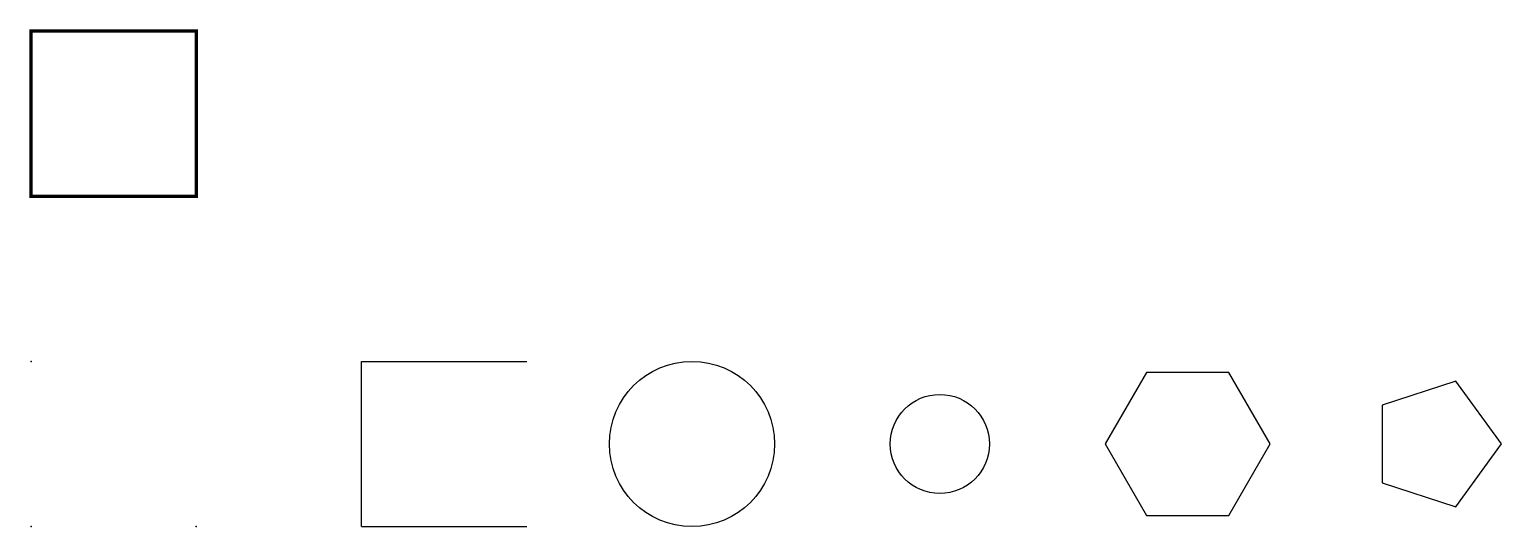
# Model space of a CAD drawing. Header units: millimetres. Extents: x -10 to 8900, y 0 to 3010.
import ezdxf

# ---------------------------------------------------------------- set-up
doc = ezdxf.new("R2010")
doc.units = ezdxf.units.MM
doc.layers.add('测试辅助', color=7, linetype='Continuous')

msp = doc.modelspace()

# ---------------------------------------------------------------- linework, layer by layer
for p, q in [((2000, 0), (2000, 1000)), ((2000, 1000), (3000, 1000)), ((2000, 0), (3000, 0))]:
    msp.add_line(p, q)
for points in [[(7500, 500), (7250, 933), (6750, 933), (6500, 500), (6750, 67), (7250, 67)], [(8900, 500), (8623.6, 880.4), (8176.4, 735.1), (8176.4, 264.9), (8623.6, 119.6)]]:
    msp.add_lwpolyline(points, close=True)
for centre, radius in [((4000, 500), 500), ((5500, 500), 300)]:
    msp.add_circle(centre, radius)
for p in [(0, 1000), (0, 0), (1000, 0)]:
    msp.add_point(p)
at = {"layer": '测试辅助', "color": 1, "const_width": 20}
msp.add_lwpolyline([(0, 2000), (1000, 2000), (1000, 3000), (0, 3000), (0, 2000)], close=True, dxfattribs=at)

doc.saveas('drawing.dxf')
